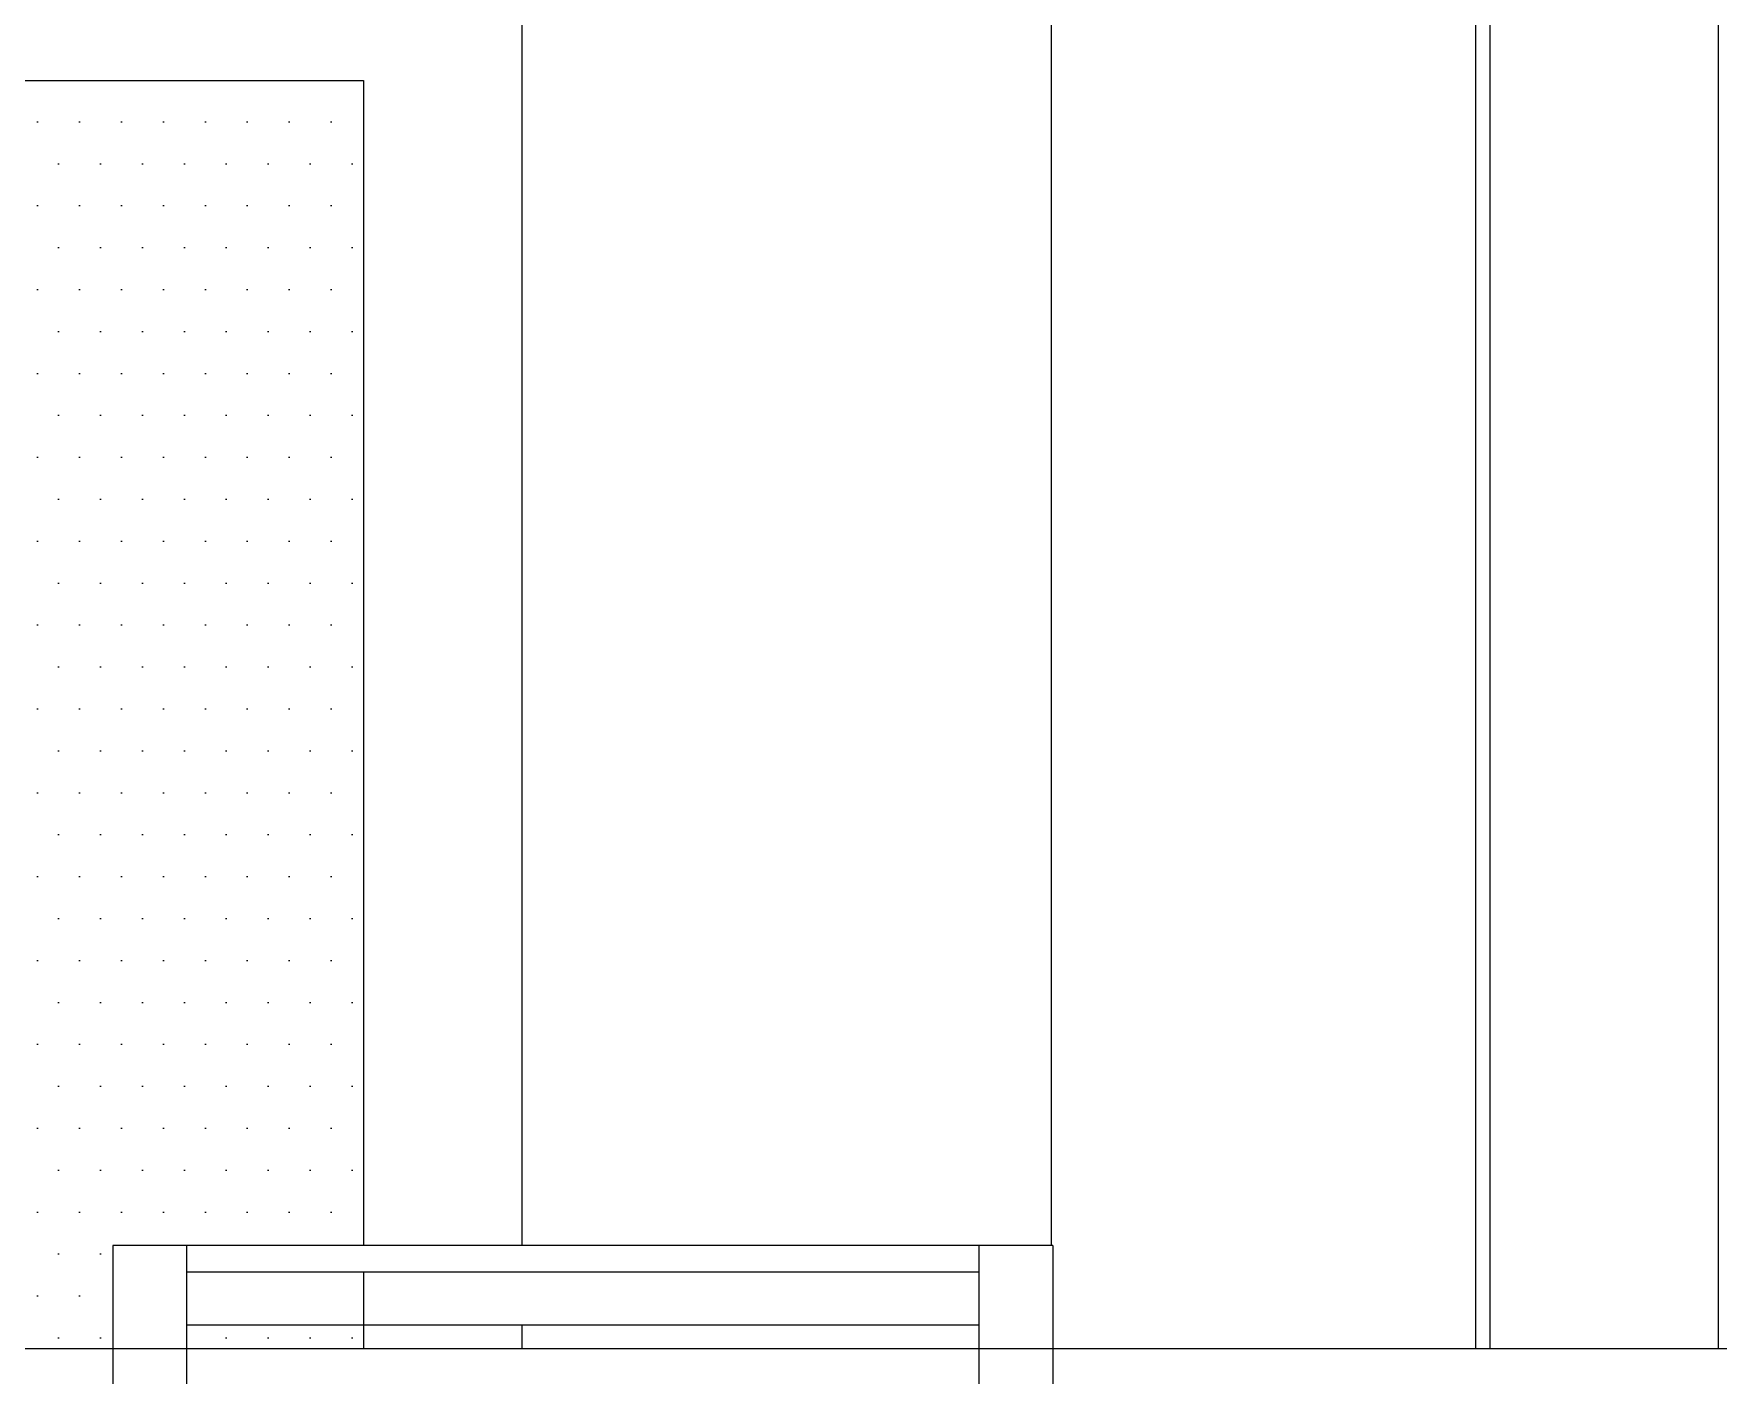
# Model space of a CAD drawing. Header units: millimetres. Extents: x 19901 to 56688, y 13732 to 29551.
# Drawn here: x 32448.3 to 32767.2, y 20706.7 to 20960.7 of the extents above; entities that cross this region are included whole.
import ezdxf

# ---------------------------------------------------------------- set-up
doc = ezdxf.new("R2010")
doc.units = ezdxf.units.MM
for name, color, linetype, lineweight in [('MURO', 1, 'Continuous', 25), ('vetro', 140, 'Continuous', 15), ('Wall', 7, 'Continuous', 20)]:
    doc.layers.add(name, color=color, linetype=linetype, lineweight=lineweight)

msp = doc.modelspace()

# ---------------------------------------------------------------- hatches: boundary and pattern name
at = {"layer": 'Wall'}
h = msp.add_hatch(dxfattribs=at)
h.set_pattern_fill('DOTS', color=4, scale=5)
h.set_pattern_definition([(0, (-15465.7075, 2140.087), (3.96875, 7.9375), [0, -7.9375])])
h.paths.add_polyline_path([(32463.23, 20731.32), (32510.69, 20731.32), (32510.69, 20951.82), (32220.69, 20951.82), (32220.69, 20711.82), (32463.23, 20711.82)])
h.paths.add_polyline_path([(32510.69, 20716.32), (32477.23, 20716.32), (32477.23, 20711.82), (32510.69, 20711.82)], flags=17)

# ---------------------------------------------------------------- linework, layer by layer
at = {"layer": 'MURO'}
for p, q in [((32640.93, 21341.82), (32640.93, 20731.32)), ((32723.95, 21341.82), (32723.95, 20711.82)), ((32767.16, 21341.82), (32767.16, 20711.82))]:
    msp.add_line(p, q, dxfattribs=at)
at = {"layer": 'vetro'}
for p, q in [((32721.25, 21311.82), (32721.25, 20711.82)), ((32220.69, 20951.82), (32510.69, 20951.82)), ((32510.69, 20951.82), (32510.69, 20731.32)), ((32510.69, 20726.32), (32510.69, 20716.32)), ((32510.69, 20716.32), (32510.69, 20711.82))]:
    msp.add_line(p, q, dxfattribs=at)
at = {"layer": 'Wall'}
for p, q in [((32540.69, 21251.82), (32540.69, 20731.32)), ((32463.23, 20731.32), (32463.23, 20622.39)), ((32641.23, 20731.32), (32463.23, 20731.32)), ((32477.23, 20731.32), (32477.23, 20623.67)), ((32627.23, 20731.32), (32627.23, 20637.49)), ((32641.23, 20731.32), (32641.23, 20638.62)), ((32477.23, 20726.32), (32627.23, 20726.32)), ((32477.23, 20716.32), (32627.23, 20716.32)), ((32540.69, 20716.32), (32540.69, 20711.82)), ((30482.32, 20711.82), (33089.66, 20711.82))]:
    msp.add_line(p, q, dxfattribs=at)

doc.saveas('drawing.dxf')
